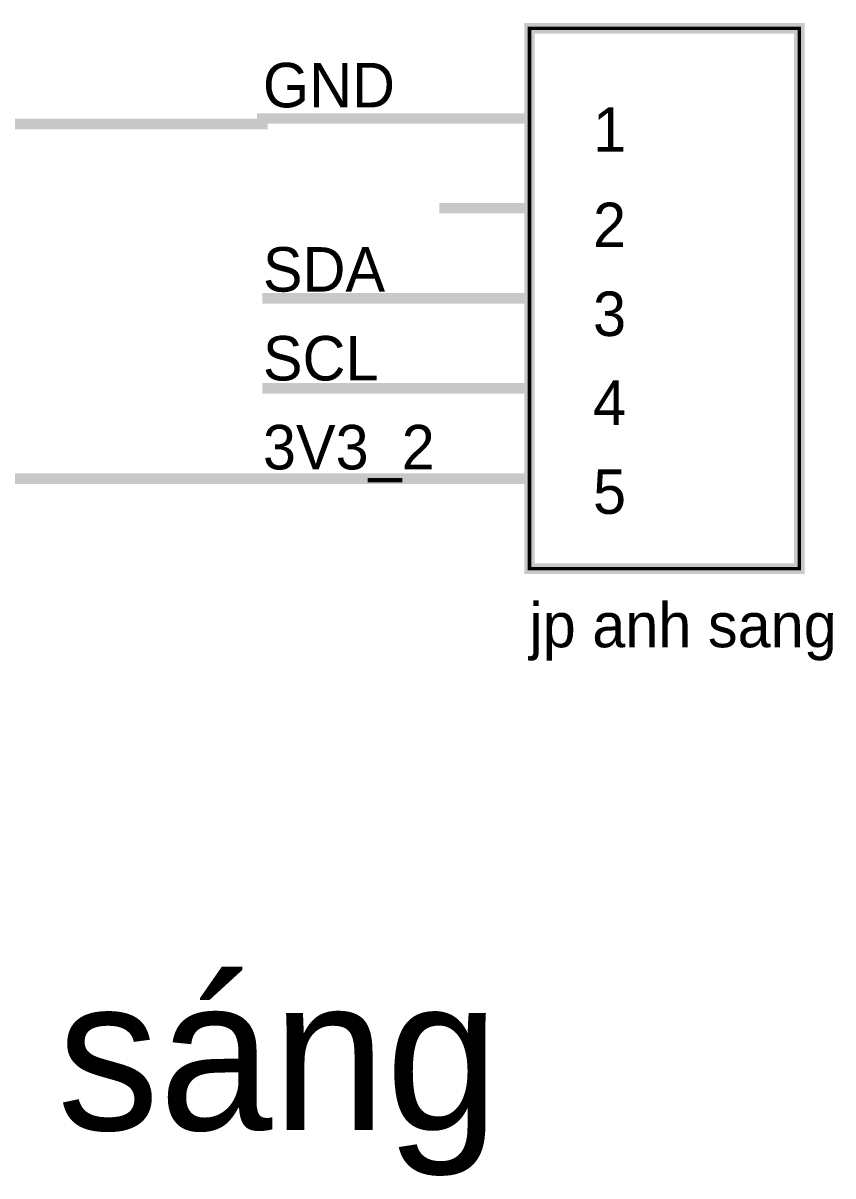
# Model space of a CAD drawing. Header units: millimetres. Extents: x 0 to 13.8, y 0 to 11.8.
# Drawn here: x 11.742 to 12.642, y 6.108 to 7.389 of the extents above; entities that cross this region are included whole.
import ezdxf

# ---------------------------------------------------------------- set-up
doc = ezdxf.new("R2010")
doc.units = ezdxf.units.MM
doc.header["$MEASUREMENT"] = 0
doc.layers.add('Sheet', color=255, linetype='Continuous')

msp = doc.modelspace()

# ---------------------------------------------------------------- linework, layer by layer
at = {"layer": 'Sheet'}
for points, const_width in [([(12.3049, 7.3832), (12.6048, 7.3832), (12.6048, 6.783), (12.3049, 6.783), (12.3049, 7.3832)], 0.0118), ([(12.3049, 7.3832), (12.3049, 6.783), (12.6048, 6.783), (12.6048, 7.3832), (12.3049, 7.3832), (12.3049, 7.3832)], 0.0039)]:
    msp.add_lwpolyline(points, close=True, dxfattribs=dict(at, const_width=const_width))
at = {"layer": 'Sheet', "const_width": 0.0118}
for points in [[(11.4177, 7.2769), (12.0081, 7.2769), (12.0081, 7.2831), (12.2048, 7.2831)], [(12.3049, 7.2831), (12.2048, 7.2831)], [(12.3049, 7.1835), (12.2048, 7.1835)], [(12.2048, 7.0834), (12.0081, 7.0834)], [(12.3049, 7.0834), (12.2048, 7.0834)], [(12.2048, 6.9833), (12.0081, 6.9833)], [(12.3049, 6.9833), (12.2048, 6.9833)], [(11.0239, 6.6865), (11.4177, 6.6865), (11.4177, 6.8831), (12.2048, 6.8831)], [(12.3049, 6.8831), (12.2048, 6.8831)]]:
    msp.add_lwpolyline(points, dxfattribs=at)

# ---------------------------------------------------------------- texts
at = {"layer": 'Sheet'}
for s, height, p in [('GND', 0.04939, (12.0086, 7.2955)), ('1', 0.0494, (12.3755, 7.2461)), ('2', 0.0494, (12.3755, 7.1402)), ('SDA', 0.04939, (12.0086, 7.0908)), ('3', 0.0494, (12.3755, 7.0415)), ('SCL', 0.04939, (12.0086, 6.9921)), ('4', 0.0494, (12.3755, 6.9427)), ('3V3_2', 0.04939, (12.0086, 6.8933)), ('5', 0.0494, (12.3755, 6.8439)), ('jp anh sang', 0.049389, (12.3049, 6.6957)), ('Khối ánh sáng', 0.169334, (10.8232, 6.1595))]:
    msp.add_text(s, height=height, dxfattribs=at).set_placement(p)

doc.saveas('drawing.dxf')
